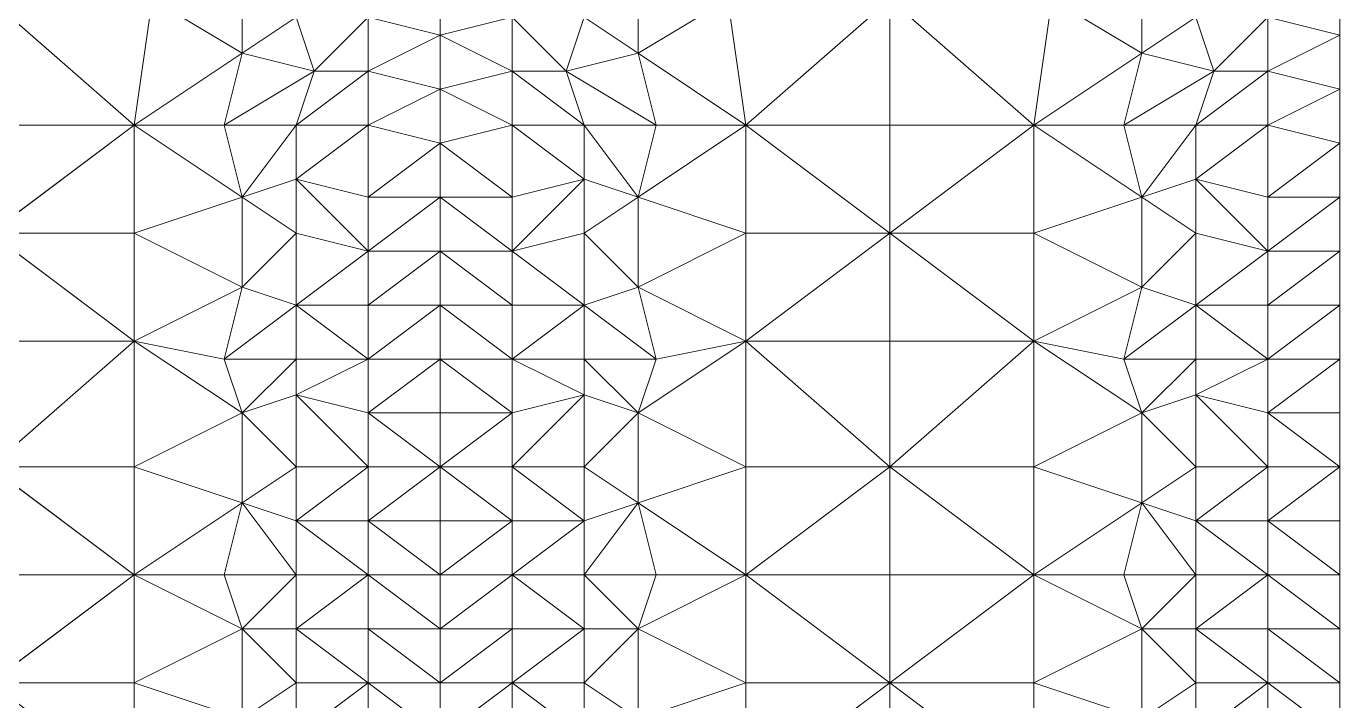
# Model space of a CAD drawing. Header units: metres. Extents: x 0 to 8, y 0 to 4.
# Drawn here: x 1.27 to 2, y 3.24 to 3.615 of the extents above; entities that cross this region are included whole.
import ezdxf

# ---------------------------------------------------------------- set-up
doc = ezdxf.new("R2010")
doc.units = ezdxf.units.M
doc.header["$MEASUREMENT"] = 0
for name, color, linetype, lineweight in [('DL_FE_MESH', 134, 'Continuous', 0), ('DL_FE_MESH_CELLS_5', 132, 'Continuous', 0), ('DL_FE_MESH_CELLS_6', 132, 'Continuous', 0), ('DL_TOPOLOGY', 7, 'Continuous', 0)]:
    doc.layers.add(name, color=color, linetype=linetype, lineweight=lineweight)

msp = doc.modelspace()

# ---------------------------------------------------------------- linework, layer by layer
at = {"layer": 'DL_FE_MESH'}
for p, q in [((1.39, 3.65), (1.39, 3.6)), ((1.61, 3.6), (1.61, 3.65)), ((1.89, 3.6), (1.89, 3.65)), ((1.33, 3.56), (1.25, 3.63)), ((1.33, 3.56), (1.34, 3.63)), ((1.39, 3.6), (1.34, 3.63)), ((1.66, 3.63), (1.61, 3.6)), ((1.66, 3.63), (1.67, 3.56)), ((1.67, 3.56), (1.75, 3.63)), ((1.75, 3.63), (1.83, 3.56)), ((1.75, 3.63), (1.75, 3.56)), ((1.84, 3.63), (1.83, 3.56)), ((1.84, 3.63), (1.89, 3.6)), ((1.39, 3.6), (1.42, 3.62)), ((1.43, 3.59), (1.42, 3.62)), ((1.46, 3.62), (1.43, 3.59)), ((1.5, 3.61), (1.46, 3.62)), ((1.46, 3.62), (1.46, 3.59)), ((1.5, 3.61), (1.54, 3.62)), ((1.54, 3.59), (1.54, 3.62)), ((1.54, 3.62), (1.57, 3.59)), ((1.58, 3.62), (1.57, 3.59)), ((1.58, 3.62), (1.61, 3.6)), ((1.92, 3.62), (1.89, 3.6)), ((1.92, 3.62), (1.93, 3.59)), ((1.93, 3.59), (1.96, 3.62)), ((2, 3.61), (1.96, 3.62)), ((1.96, 3.62), (1.96, 3.59)), ((1.46, 3.59), (1.5, 3.61)), ((1.54, 3.59), (1.5, 3.61)), ((1.96, 3.59), (2, 3.61)), ((1.33, 3.56), (1.39, 3.6)), ((1.38, 3.56), (1.39, 3.6)), ((1.43, 3.59), (1.39, 3.6)), ((1.61, 3.6), (1.57, 3.59)), ((1.61, 3.6), (1.67, 3.56)), ((1.61, 3.6), (1.62, 3.56)), ((1.89, 3.6), (1.83, 3.56)), ((1.89, 3.6), (1.88, 3.56)), ((1.93, 3.59), (1.89, 3.6)), ((1.43, 3.59), (1.38, 3.56)), ((1.42, 3.56), (1.43, 3.59)), ((1.46, 3.59), (1.42, 3.56)), ((1.43, 3.59), (1.46, 3.59)), ((1.5, 3.58), (1.46, 3.59)), ((1.46, 3.59), (1.46, 3.56)), ((1.5, 3.58), (1.54, 3.59)), ((1.54, 3.56), (1.54, 3.59)), ((1.57, 3.59), (1.54, 3.59)), ((1.54, 3.59), (1.58, 3.56)), ((1.57, 3.59), (1.62, 3.56)), ((1.57, 3.59), (1.58, 3.56)), ((1.88, 3.56), (1.93, 3.59)), ((1.92, 3.56), (1.96, 3.59)), ((1.93, 3.59), (1.92, 3.56)), ((1.96, 3.59), (1.93, 3.59)), ((2, 3.58), (1.96, 3.59)), ((1.96, 3.59), (1.96, 3.56)), ((1.46, 3.56), (1.5, 3.58)), ((1.54, 3.56), (1.5, 3.58)), ((1.96, 3.56), (2, 3.58)), ((1.25, 3.56), (1.33, 3.56)), ((1.33, 3.56), (1.25, 3.5)), ((1.33, 3.5), (1.33, 3.56)), ((1.33, 3.56), (1.38, 3.56)), ((1.39, 3.52), (1.33, 3.56)), ((1.39, 3.52), (1.38, 3.56)), ((1.38, 3.56), (1.42, 3.56)), ((1.42, 3.56), (1.39, 3.52)), ((1.42, 3.53), (1.42, 3.56)), ((1.42, 3.56), (1.46, 3.56)), ((1.46, 3.56), (1.42, 3.53)), ((1.5, 3.55), (1.46, 3.56)), ((1.46, 3.56), (1.46, 3.52)), ((1.5, 3.55), (1.54, 3.56)), ((1.54, 3.52), (1.54, 3.56)), ((1.58, 3.56), (1.54, 3.56)), ((1.54, 3.56), (1.58, 3.53)), ((1.62, 3.56), (1.58, 3.56)), ((1.58, 3.56), (1.61, 3.52)), ((1.58, 3.56), (1.58, 3.53)), ((1.67, 3.56), (1.61, 3.52)), ((1.62, 3.56), (1.61, 3.52)), ((1.67, 3.56), (1.62, 3.56)), ((1.75, 3.56), (1.67, 3.56)), ((1.67, 3.56), (1.75, 3.5)), ((1.67, 3.56), (1.67, 3.5)), ((1.75, 3.5), (1.83, 3.56)), ((1.83, 3.56), (1.75, 3.56)), ((1.75, 3.56), (1.75, 3.5)), ((1.83, 3.56), (1.89, 3.52)), ((1.88, 3.56), (1.83, 3.56)), ((1.83, 3.56), (1.83, 3.5)), ((1.92, 3.56), (1.88, 3.56)), ((1.88, 3.56), (1.89, 3.52)), ((1.89, 3.52), (1.92, 3.56)), ((1.92, 3.53), (1.96, 3.56)), ((1.96, 3.56), (1.92, 3.56)), ((1.92, 3.56), (1.92, 3.53)), ((2, 3.55), (1.96, 3.56)), ((1.96, 3.56), (1.96, 3.52)), ((1.46, 3.52), (1.5, 3.55)), ((1.54, 3.52), (1.5, 3.55)), ((1.96, 3.52), (2, 3.55)), ((1.39, 3.52), (1.42, 3.53)), ((1.42, 3.5), (1.42, 3.53)), ((1.42, 3.53), (1.46, 3.52)), ((1.46, 3.49), (1.42, 3.53)), ((1.54, 3.49), (1.58, 3.53)), ((1.58, 3.53), (1.54, 3.52)), ((1.58, 3.53), (1.61, 3.52)), ((1.58, 3.53), (1.58, 3.5)), ((1.92, 3.53), (1.89, 3.52)), ((1.96, 3.52), (1.92, 3.53)), ((1.92, 3.53), (1.96, 3.49)), ((1.92, 3.53), (1.92, 3.5)), ((1.33, 3.5), (1.39, 3.52)), ((1.39, 3.52), (1.39, 3.47)), ((1.42, 3.5), (1.39, 3.52)), ((1.46, 3.49), (1.5, 3.52)), ((1.5, 3.52), (1.46, 3.52)), ((1.46, 3.52), (1.46, 3.49)), ((1.5, 3.52), (1.54, 3.52)), ((1.54, 3.49), (1.5, 3.52)), ((1.54, 3.49), (1.54, 3.52)), ((1.61, 3.52), (1.58, 3.5)), ((1.61, 3.47), (1.61, 3.52)), ((1.67, 3.5), (1.61, 3.52)), ((1.89, 3.52), (1.83, 3.5)), ((1.89, 3.52), (1.92, 3.5)), ((1.89, 3.47), (1.89, 3.52)), ((1.96, 3.49), (2, 3.52)), ((2, 3.52), (1.96, 3.52)), ((1.96, 3.52), (1.96, 3.49)), ((1.25, 3.5), (1.33, 3.5)), ((1.33, 3.44), (1.25, 3.5)), ((1.33, 3.44), (1.33, 3.5)), ((1.39, 3.47), (1.33, 3.5)), ((1.39, 3.47), (1.42, 3.5)), ((1.42, 3.46), (1.42, 3.5)), ((1.42, 3.5), (1.46, 3.49)), ((1.58, 3.5), (1.54, 3.49)), ((1.58, 3.5), (1.61, 3.47)), ((1.58, 3.5), (1.58, 3.46)), ((1.67, 3.5), (1.61, 3.47)), ((1.67, 3.44), (1.75, 3.5)), ((1.75, 3.5), (1.67, 3.5)), ((1.67, 3.5), (1.67, 3.44)), ((1.83, 3.5), (1.75, 3.5)), ((1.75, 3.5), (1.83, 3.44)), ((1.75, 3.5), (1.75, 3.44)), ((1.83, 3.5), (1.89, 3.47)), ((1.83, 3.5), (1.83, 3.44)), ((1.92, 3.5), (1.89, 3.47)), ((1.96, 3.49), (1.92, 3.5)), ((1.92, 3.5), (1.92, 3.46)), ((1.46, 3.49), (1.42, 3.46)), ((1.46, 3.46), (1.5, 3.49)), ((1.5, 3.49), (1.46, 3.49)), ((1.46, 3.49), (1.46, 3.46)), ((1.5, 3.49), (1.54, 3.49)), ((1.54, 3.46), (1.5, 3.49)), ((1.54, 3.46), (1.54, 3.49)), ((1.54, 3.49), (1.58, 3.46)), ((1.92, 3.46), (1.96, 3.49)), ((1.96, 3.46), (2, 3.49)), ((2, 3.49), (1.96, 3.49)), ((1.96, 3.49), (1.96, 3.46)), ((1.33, 3.44), (1.39, 3.47)), ((1.38, 3.43), (1.39, 3.47)), ((1.42, 3.46), (1.39, 3.47)), ((1.61, 3.47), (1.58, 3.46)), ((1.61, 3.47), (1.67, 3.44)), ((1.61, 3.47), (1.62, 3.43)), ((1.89, 3.47), (1.83, 3.44)), ((1.89, 3.47), (1.88, 3.43)), ((1.92, 3.46), (1.89, 3.47)), ((1.42, 3.46), (1.38, 3.43)), ((1.42, 3.43), (1.42, 3.46)), ((1.42, 3.46), (1.46, 3.46)), ((1.46, 3.43), (1.42, 3.46)), ((1.46, 3.43), (1.5, 3.46)), ((1.5, 3.46), (1.46, 3.46)), ((1.46, 3.46), (1.46, 3.43)), ((1.5, 3.46), (1.54, 3.46)), ((1.54, 3.43), (1.5, 3.46)), ((1.54, 3.43), (1.54, 3.46)), ((1.54, 3.43), (1.58, 3.46)), ((1.58, 3.46), (1.54, 3.46)), ((1.58, 3.46), (1.62, 3.43)), ((1.58, 3.46), (1.58, 3.43)), ((1.88, 3.43), (1.92, 3.46)), ((1.96, 3.46), (1.92, 3.46)), ((1.92, 3.46), (1.96, 3.43)), ((1.92, 3.46), (1.92, 3.43)), ((1.96, 3.43), (2, 3.46)), ((2, 3.46), (1.96, 3.46)), ((1.96, 3.46), (1.96, 3.43)), ((1.25, 3.44), (1.33, 3.44)), ((1.33, 3.44), (1.25, 3.37)), ((1.33, 3.37), (1.33, 3.44)), ((1.33, 3.44), (1.38, 3.43)), ((1.39, 3.4), (1.33, 3.44)), ((1.67, 3.44), (1.61, 3.4)), ((1.67, 3.44), (1.62, 3.43)), ((1.75, 3.44), (1.67, 3.44)), ((1.67, 3.44), (1.75, 3.37)), ((1.67, 3.44), (1.67, 3.37)), ((1.75, 3.37), (1.83, 3.44)), ((1.83, 3.44), (1.75, 3.44)), ((1.75, 3.44), (1.75, 3.37)), ((1.83, 3.44), (1.89, 3.4)), ((1.88, 3.43), (1.83, 3.44)), ((1.83, 3.44), (1.83, 3.37)), ((1.38, 3.43), (1.39, 3.4)), ((1.42, 3.43), (1.38, 3.43)), ((1.42, 3.43), (1.39, 3.4)), ((1.42, 3.41), (1.42, 3.43)), ((1.42, 3.43), (1.46, 3.43)), ((1.46, 3.43), (1.42, 3.41)), ((1.46, 3.4), (1.5, 3.43)), ((1.5, 3.43), (1.46, 3.43)), ((1.46, 3.43), (1.46, 3.4)), ((1.5, 3.43), (1.54, 3.43)), ((1.54, 3.4), (1.5, 3.43)), ((1.54, 3.4), (1.54, 3.43)), ((1.58, 3.43), (1.54, 3.43)), ((1.54, 3.43), (1.58, 3.41)), ((1.62, 3.43), (1.58, 3.43)), ((1.58, 3.43), (1.61, 3.4)), ((1.58, 3.43), (1.58, 3.41)), ((1.61, 3.4), (1.62, 3.43)), ((1.92, 3.43), (1.88, 3.43)), ((1.88, 3.43), (1.89, 3.4)), ((1.89, 3.4), (1.92, 3.43)), ((1.92, 3.41), (1.92, 3.43)), ((1.92, 3.41), (1.96, 3.43)), ((1.96, 3.43), (1.92, 3.43)), ((1.96, 3.4), (2, 3.43)), ((2, 3.43), (1.96, 3.43)), ((1.96, 3.43), (1.96, 3.4)), ((1.39, 3.4), (1.42, 3.41)), ((1.42, 3.37), (1.42, 3.41)), ((1.42, 3.41), (1.46, 3.4)), ((1.46, 3.37), (1.42, 3.41)), ((1.54, 3.37), (1.58, 3.41)), ((1.58, 3.41), (1.54, 3.4)), ((1.58, 3.41), (1.61, 3.4)), ((1.58, 3.41), (1.58, 3.37)), ((1.89, 3.4), (1.92, 3.41)), ((1.96, 3.4), (1.92, 3.41)), ((1.92, 3.41), (1.96, 3.37)), ((1.92, 3.41), (1.92, 3.37)), ((1.33, 3.37), (1.39, 3.4)), ((1.39, 3.4), (1.39, 3.35)), ((1.42, 3.37), (1.39, 3.4)), ((1.5, 3.4), (1.46, 3.4)), ((1.46, 3.4), (1.5, 3.37)), ((1.46, 3.4), (1.46, 3.37)), ((1.5, 3.4), (1.54, 3.4)), ((1.54, 3.4), (1.5, 3.37)), ((1.54, 3.37), (1.54, 3.4)), ((1.61, 3.4), (1.58, 3.37)), ((1.61, 3.35), (1.61, 3.4)), ((1.67, 3.37), (1.61, 3.4)), ((1.89, 3.4), (1.83, 3.37)), ((1.89, 3.4), (1.92, 3.37)), ((1.89, 3.35), (1.89, 3.4)), ((2, 3.4), (1.96, 3.4)), ((1.96, 3.4), (2, 3.37)), ((1.96, 3.4), (1.96, 3.37)), ((1.25, 3.37), (1.33, 3.37)), ((1.33, 3.31), (1.25, 3.37)), ((1.33, 3.31), (1.33, 3.37)), ((1.33, 3.37), (1.39, 3.35)), ((1.39, 3.35), (1.42, 3.37)), ((1.46, 3.37), (1.42, 3.34)), ((1.42, 3.37), (1.42, 3.34)), ((1.46, 3.37), (1.42, 3.37)), ((1.46, 3.34), (1.46, 3.37)), ((1.46, 3.34), (1.5, 3.37)), ((1.5, 3.37), (1.46, 3.37)), ((1.5, 3.37), (1.54, 3.37)), ((1.54, 3.34), (1.5, 3.37)), ((1.58, 3.37), (1.54, 3.37)), ((1.54, 3.37), (1.58, 3.34)), ((1.54, 3.37), (1.54, 3.34)), ((1.58, 3.34), (1.58, 3.37)), ((1.58, 3.37), (1.61, 3.35)), ((1.67, 3.37), (1.61, 3.35)), ((1.67, 3.31), (1.75, 3.37)), ((1.75, 3.37), (1.67, 3.37)), ((1.67, 3.37), (1.67, 3.31)), ((1.83, 3.37), (1.75, 3.37)), ((1.75, 3.37), (1.83, 3.31)), ((1.75, 3.37), (1.75, 3.31)), ((1.83, 3.37), (1.89, 3.35)), ((1.83, 3.37), (1.83, 3.31)), ((1.92, 3.37), (1.89, 3.35)), ((1.92, 3.34), (1.96, 3.37)), ((1.96, 3.37), (1.92, 3.37)), ((1.92, 3.37), (1.92, 3.34)), ((1.96, 3.34), (1.96, 3.37)), ((1.96, 3.34), (2, 3.37)), ((2, 3.37), (1.96, 3.37)), ((1.39, 3.35), (1.33, 3.31)), ((1.39, 3.35), (1.38, 3.31)), ((1.42, 3.31), (1.39, 3.35)), ((1.42, 3.34), (1.39, 3.35)), ((1.58, 3.31), (1.61, 3.35)), ((1.61, 3.35), (1.58, 3.34)), ((1.62, 3.31), (1.61, 3.35)), ((1.61, 3.35), (1.67, 3.31)), ((1.89, 3.35), (1.83, 3.31)), ((1.89, 3.35), (1.88, 3.31)), ((1.92, 3.34), (1.89, 3.35)), ((1.89, 3.35), (1.92, 3.31)), ((1.42, 3.31), (1.42, 3.34)), ((1.42, 3.34), (1.46, 3.34)), ((1.46, 3.31), (1.42, 3.34)), ((1.46, 3.31), (1.46, 3.34)), ((1.5, 3.34), (1.46, 3.34)), ((1.46, 3.34), (1.5, 3.31)), ((1.5, 3.34), (1.54, 3.34)), ((1.54, 3.34), (1.5, 3.31)), ((1.54, 3.31), (1.58, 3.34)), ((1.58, 3.34), (1.54, 3.34)), ((1.54, 3.34), (1.54, 3.31)), ((1.58, 3.34), (1.58, 3.31)), ((1.96, 3.34), (1.92, 3.34)), ((1.92, 3.34), (1.96, 3.31)), ((1.92, 3.34), (1.92, 3.31)), ((1.96, 3.31), (1.96, 3.34)), ((2, 3.34), (1.96, 3.34)), ((1.96, 3.34), (2, 3.31)), ((1.25, 3.31), (1.33, 3.31)), ((1.33, 3.31), (1.25, 3.25)), ((1.33, 3.25), (1.33, 3.31)), ((1.33, 3.31), (1.38, 3.31)), ((1.39, 3.28), (1.33, 3.31)), ((1.38, 3.31), (1.42, 3.31)), ((1.38, 3.31), (1.39, 3.28)), ((1.42, 3.31), (1.39, 3.28)), ((1.42, 3.28), (1.42, 3.31)), ((1.42, 3.31), (1.46, 3.31)), ((1.46, 3.31), (1.42, 3.28)), ((1.46, 3.28), (1.46, 3.31)), ((1.5, 3.31), (1.46, 3.31)), ((1.46, 3.31), (1.5, 3.28)), ((1.5, 3.31), (1.54, 3.31)), ((1.54, 3.31), (1.5, 3.28)), ((1.58, 3.31), (1.54, 3.31)), ((1.54, 3.31), (1.58, 3.28)), ((1.54, 3.31), (1.54, 3.28)), ((1.62, 3.31), (1.58, 3.31)), ((1.58, 3.31), (1.61, 3.28)), ((1.58, 3.31), (1.58, 3.28)), ((1.61, 3.28), (1.62, 3.31)), ((1.67, 3.31), (1.61, 3.28)), ((1.67, 3.31), (1.62, 3.31)), ((1.75, 3.31), (1.67, 3.31)), ((1.67, 3.31), (1.75, 3.25)), ((1.67, 3.31), (1.67, 3.25)), ((1.75, 3.25), (1.83, 3.31)), ((1.83, 3.31), (1.75, 3.31)), ((1.75, 3.31), (1.75, 3.25)), ((1.83, 3.31), (1.89, 3.28)), ((1.88, 3.31), (1.83, 3.31)), ((1.83, 3.31), (1.83, 3.25)), ((1.92, 3.31), (1.88, 3.31)), ((1.88, 3.31), (1.89, 3.28)), ((1.89, 3.28), (1.92, 3.31)), ((1.92, 3.28), (1.96, 3.31)), ((1.96, 3.31), (1.92, 3.31)), ((1.92, 3.31), (1.92, 3.28)), ((1.96, 3.28), (1.96, 3.31)), ((2, 3.31), (1.96, 3.31)), ((1.96, 3.31), (2, 3.28)), ((1.33, 3.25), (1.39, 3.28)), ((1.39, 3.28), (1.42, 3.28)), ((1.39, 3.28), (1.39, 3.23)), ((1.42, 3.25), (1.39, 3.28)), ((1.42, 3.28), (1.46, 3.28)), ((1.42, 3.25), (1.42, 3.28)), ((1.46, 3.25), (1.42, 3.28)), ((1.5, 3.28), (1.46, 3.28)), ((1.46, 3.28), (1.5, 3.25)), ((1.46, 3.28), (1.46, 3.25)), ((1.5, 3.28), (1.54, 3.28)), ((1.54, 3.28), (1.5, 3.25)), ((1.54, 3.28), (1.58, 3.28)), ((1.54, 3.25), (1.54, 3.28)), ((1.54, 3.25), (1.58, 3.28)), ((1.58, 3.28), (1.61, 3.28)), ((1.61, 3.28), (1.58, 3.25)), ((1.58, 3.28), (1.58, 3.25)), ((1.61, 3.23), (1.61, 3.28)), ((1.67, 3.25), (1.61, 3.28)), ((1.89, 3.28), (1.83, 3.25)), ((1.89, 3.28), (1.92, 3.28)), ((1.89, 3.28), (1.92, 3.25)), ((1.89, 3.23), (1.89, 3.28)), ((1.92, 3.28), (1.96, 3.28)), ((1.92, 3.28), (1.96, 3.25)), ((1.92, 3.28), (1.92, 3.25)), ((2, 3.28), (1.96, 3.28)), ((1.96, 3.28), (2, 3.25)), ((1.96, 3.28), (1.96, 3.25)), ((1.25, 3.25), (1.33, 3.25)), ((1.33, 3.19), (1.33, 3.25)), ((1.33, 3.25), (1.39, 3.23)), ((1.39, 3.23), (1.42, 3.25)), ((1.42, 3.22), (1.42, 3.25)), ((1.42, 3.25), (1.46, 3.25)), ((1.46, 3.25), (1.42, 3.22)), ((1.5, 3.25), (1.46, 3.25)), ((1.46, 3.25), (1.5, 3.22)), ((1.46, 3.25), (1.46, 3.22)), ((1.5, 3.25), (1.54, 3.25)), ((1.54, 3.25), (1.5, 3.22)), ((1.54, 3.22), (1.54, 3.25)), ((1.58, 3.25), (1.54, 3.25)), ((1.54, 3.25), (1.58, 3.22)), ((1.58, 3.25), (1.61, 3.23)), ((1.58, 3.25), (1.58, 3.22)), ((1.67, 3.25), (1.61, 3.23)), ((1.67, 3.19), (1.75, 3.25)), ((1.75, 3.25), (1.67, 3.25)), ((1.67, 3.25), (1.67, 3.19)), ((1.83, 3.25), (1.75, 3.25)), ((1.75, 3.25), (1.83, 3.19)), ((1.75, 3.25), (1.75, 3.19)), ((1.83, 3.25), (1.89, 3.23)), ((1.83, 3.25), (1.83, 3.19)), ((1.92, 3.25), (1.89, 3.23)), ((1.92, 3.22), (1.96, 3.25)), ((1.96, 3.25), (1.92, 3.25)), ((1.92, 3.25), (1.92, 3.22)), ((2, 3.25), (1.96, 3.25)), ((1.96, 3.25), (2, 3.22)), ((1.96, 3.25), (1.96, 3.22))]:
    msp.add_line(p, q, dxfattribs=at)
at = {"layer": 'DL_FE_MESH_CELLS_5'}
for points in [[(1.61, 3.6), (1.61, 3.65), (1.58, 3.62)], [(1.66, 3.63), (1.61, 3.65), (1.61, 3.6)], [(1.89, 3.6), (1.89, 3.65), (1.84, 3.63)], [(1.92, 3.62), (1.89, 3.65), (1.89, 3.6)], [(1.61, 3.6), (1.67, 3.56), (1.66, 3.63)], [(1.67, 3.56), (1.75, 3.63), (1.66, 3.63)], [(1.75, 3.56), (1.75, 3.63), (1.67, 3.56)], [(1.83, 3.56), (1.84, 3.63), (1.75, 3.63)], [(1.83, 3.56), (1.75, 3.63), (1.75, 3.56)], [(1.83, 3.56), (1.89, 3.6), (1.84, 3.63)], [(1.5, 3.61), (1.54, 3.59), (1.54, 3.62)], [(1.57, 3.59), (1.58, 3.62), (1.54, 3.62)], [(1.57, 3.59), (1.54, 3.62), (1.54, 3.59)], [(1.61, 3.6), (1.58, 3.62), (1.57, 3.59)], [(1.93, 3.59), (1.92, 3.62), (1.89, 3.6)], [(1.93, 3.59), (1.96, 3.62), (1.92, 3.62)], [(1.96, 3.59), (1.96, 3.62), (1.93, 3.59)], [(1.96, 3.59), (2, 3.61), (1.96, 3.62)], [(1.62, 3.56), (1.61, 3.6), (1.57, 3.59)], [(1.62, 3.56), (1.67, 3.56), (1.61, 3.6)], [(1.83, 3.56), (1.88, 3.56), (1.89, 3.6)], [(1.88, 3.56), (1.93, 3.59), (1.89, 3.6)], [(1.5, 3.58), (1.54, 3.56), (1.54, 3.59)], [(1.58, 3.56), (1.57, 3.59), (1.54, 3.59)], [(1.58, 3.56), (1.54, 3.59), (1.54, 3.56)], [(1.62, 3.56), (1.57, 3.59), (1.58, 3.56)], [(1.92, 3.56), (1.93, 3.59), (1.88, 3.56)], [(1.92, 3.56), (1.96, 3.59), (1.93, 3.59)], [(1.96, 3.56), (1.96, 3.59), (1.92, 3.56)], [(1.96, 3.56), (2, 3.58), (1.96, 3.59)], [(1.5, 3.55), (1.54, 3.52), (1.54, 3.56)], [(1.58, 3.53), (1.58, 3.56), (1.54, 3.56)], [(1.58, 3.53), (1.54, 3.56), (1.54, 3.52)], [(1.61, 3.52), (1.62, 3.56), (1.58, 3.56)], [(1.61, 3.52), (1.58, 3.56), (1.58, 3.53)], [(1.61, 3.52), (1.67, 3.5), (1.67, 3.56)], [(1.61, 3.52), (1.67, 3.56), (1.62, 3.56)], [(1.75, 3.5), (1.75, 3.56), (1.67, 3.56)], [(1.75, 3.5), (1.67, 3.56), (1.67, 3.5)], [(1.75, 3.5), (1.83, 3.56), (1.75, 3.56)], [(1.83, 3.5), (1.83, 3.56), (1.75, 3.5)], [(1.83, 3.56), (1.89, 3.52), (1.88, 3.56)], [(1.83, 3.5), (1.89, 3.52), (1.83, 3.56)], [(1.89, 3.52), (1.92, 3.56), (1.88, 3.56)], [(1.92, 3.53), (1.92, 3.56), (1.89, 3.52)], [(1.92, 3.53), (1.96, 3.56), (1.92, 3.56)], [(1.96, 3.52), (1.96, 3.56), (1.92, 3.53)], [(1.96, 3.52), (2, 3.55), (1.96, 3.56)], [(1.54, 3.49), (1.58, 3.53), (1.54, 3.52)], [(1.58, 3.5), (1.58, 3.53), (1.54, 3.49)], [(1.61, 3.52), (1.58, 3.53), (1.58, 3.5)], [(1.92, 3.5), (1.92, 3.53), (1.89, 3.52)], [(1.96, 3.49), (1.96, 3.52), (1.92, 3.53)], [(1.96, 3.49), (1.92, 3.53), (1.92, 3.5)], [(1.5, 3.52), (1.54, 3.49), (1.54, 3.52)], [(1.61, 3.47), (1.61, 3.52), (1.58, 3.5)], [(1.67, 3.5), (1.61, 3.52), (1.61, 3.47)], [(1.89, 3.47), (1.89, 3.52), (1.83, 3.5)], [(1.92, 3.5), (1.89, 3.52), (1.89, 3.47)], [(1.96, 3.49), (2, 3.52), (1.96, 3.52)], [(1.58, 3.46), (1.58, 3.5), (1.54, 3.49)], [(1.61, 3.47), (1.58, 3.5), (1.58, 3.46)], [(1.67, 3.44), (1.67, 3.5), (1.61, 3.47)], [(1.67, 3.44), (1.75, 3.5), (1.67, 3.5)], [(1.75, 3.44), (1.75, 3.5), (1.67, 3.44)], [(1.83, 3.44), (1.83, 3.5), (1.75, 3.5)], [(1.83, 3.44), (1.75, 3.5), (1.75, 3.44)], [(1.83, 3.44), (1.89, 3.47), (1.83, 3.5)], [(1.92, 3.46), (1.92, 3.5), (1.89, 3.47)], [(1.92, 3.46), (1.96, 3.49), (1.92, 3.5)], [(1.5, 3.49), (1.54, 3.46), (1.54, 3.49)], [(1.58, 3.46), (1.54, 3.49), (1.54, 3.46)], [(1.96, 3.46), (1.96, 3.49), (1.92, 3.46)], [(1.96, 3.46), (2, 3.49), (1.96, 3.49)], [(1.62, 3.43), (1.61, 3.47), (1.58, 3.46)], [(1.67, 3.44), (1.61, 3.47), (1.62, 3.43)], [(1.83, 3.44), (1.88, 3.43), (1.89, 3.47)], [(1.88, 3.43), (1.92, 3.46), (1.89, 3.47)], [(1.5, 3.46), (1.54, 3.43), (1.54, 3.46)], [(1.54, 3.43), (1.58, 3.46), (1.54, 3.46)], [(1.58, 3.43), (1.58, 3.46), (1.54, 3.43)], [(1.62, 3.43), (1.58, 3.46), (1.58, 3.43)], [(1.92, 3.43), (1.92, 3.46), (1.88, 3.43)], [(1.96, 3.43), (1.96, 3.46), (1.92, 3.46)], [(1.96, 3.43), (1.92, 3.46), (1.92, 3.43)], [(1.96, 3.43), (2, 3.46), (1.96, 3.46)], [(1.61, 3.4), (1.67, 3.37), (1.67, 3.44)], [(1.61, 3.4), (1.67, 3.44), (1.62, 3.43)], [(1.75, 3.37), (1.75, 3.44), (1.67, 3.44)], [(1.75, 3.37), (1.67, 3.44), (1.67, 3.37)], [(1.75, 3.37), (1.83, 3.44), (1.75, 3.44)], [(1.83, 3.37), (1.83, 3.44), (1.75, 3.37)], [(1.83, 3.44), (1.89, 3.4), (1.88, 3.43)], [(1.83, 3.37), (1.89, 3.4), (1.83, 3.44)], [(1.5, 3.43), (1.54, 3.4), (1.54, 3.43)], [(1.58, 3.41), (1.58, 3.43), (1.54, 3.43)], [(1.58, 3.41), (1.54, 3.43), (1.54, 3.4)], [(1.61, 3.4), (1.62, 3.43), (1.58, 3.43)], [(1.61, 3.4), (1.58, 3.43), (1.58, 3.41)], [(1.89, 3.4), (1.92, 3.43), (1.88, 3.43)], [(1.92, 3.41), (1.92, 3.43), (1.89, 3.4)], [(1.92, 3.41), (1.96, 3.43), (1.92, 3.43)], [(1.96, 3.4), (1.96, 3.43), (1.92, 3.41)], [(1.96, 3.4), (2, 3.43), (1.96, 3.43)], [(1.54, 3.37), (1.58, 3.41), (1.54, 3.4)], [(1.58, 3.37), (1.58, 3.41), (1.54, 3.37)], [(1.61, 3.4), (1.58, 3.41), (1.58, 3.37)], [(1.92, 3.37), (1.92, 3.41), (1.89, 3.4)], [(1.96, 3.37), (1.96, 3.4), (1.92, 3.41)], [(1.96, 3.37), (1.92, 3.41), (1.92, 3.37)], [(1.54, 3.4), (1.5, 3.37), (1.54, 3.37)], [(1.61, 3.35), (1.61, 3.4), (1.58, 3.37)], [(1.67, 3.37), (1.61, 3.4), (1.61, 3.35)], [(1.89, 3.35), (1.89, 3.4), (1.83, 3.37)], [(1.92, 3.37), (1.89, 3.4), (1.89, 3.35)], [(2, 3.37), (1.96, 3.4), (1.96, 3.37)], [(1.5, 3.37), (1.54, 3.34), (1.54, 3.37)], [(1.58, 3.34), (1.58, 3.37), (1.54, 3.37)], [(1.58, 3.34), (1.54, 3.37), (1.54, 3.34)], [(1.61, 3.35), (1.58, 3.37), (1.58, 3.34)], [(1.61, 3.35), (1.67, 3.31), (1.67, 3.37)], [(1.67, 3.31), (1.75, 3.37), (1.67, 3.37)], [(1.75, 3.31), (1.75, 3.37), (1.67, 3.31)], [(1.83, 3.31), (1.83, 3.37), (1.75, 3.37)], [(1.83, 3.31), (1.75, 3.37), (1.75, 3.31)], [(1.83, 3.31), (1.89, 3.35), (1.83, 3.37)], [(1.92, 3.34), (1.92, 3.37), (1.89, 3.35)], [(1.92, 3.34), (1.96, 3.37), (1.92, 3.37)], [(1.96, 3.34), (1.96, 3.37), (1.92, 3.34)], [(1.96, 3.34), (2, 3.37), (1.96, 3.37)], [(1.58, 3.31), (1.61, 3.35), (1.58, 3.34)], [(1.62, 3.31), (1.61, 3.35), (1.58, 3.31)], [(1.62, 3.31), (1.67, 3.31), (1.61, 3.35)], [(1.83, 3.31), (1.88, 3.31), (1.89, 3.35)], [(1.92, 3.31), (1.89, 3.35), (1.88, 3.31)], [(1.92, 3.31), (1.92, 3.34), (1.89, 3.35)], [(1.54, 3.34), (1.5, 3.31), (1.54, 3.31)], [(1.54, 3.31), (1.58, 3.34), (1.54, 3.34)], [(1.58, 3.31), (1.58, 3.34), (1.54, 3.31)], [(1.96, 3.31), (1.96, 3.34), (1.92, 3.34)], [(1.96, 3.31), (1.92, 3.34), (1.92, 3.31)], [(2, 3.31), (1.96, 3.34), (1.96, 3.31)], [(1.54, 3.31), (1.5, 3.28), (1.54, 3.28)], [(1.58, 3.28), (1.58, 3.31), (1.54, 3.31)], [(1.58, 3.28), (1.54, 3.31), (1.54, 3.28)], [(1.61, 3.28), (1.62, 3.31), (1.58, 3.31)], [(1.61, 3.28), (1.58, 3.31), (1.58, 3.28)], [(1.61, 3.28), (1.67, 3.25), (1.67, 3.31)], [(1.61, 3.28), (1.67, 3.31), (1.62, 3.31)], [(1.75, 3.25), (1.75, 3.31), (1.67, 3.31)], [(1.75, 3.25), (1.67, 3.31), (1.67, 3.25)], [(1.75, 3.25), (1.83, 3.31), (1.75, 3.31)], [(1.83, 3.25), (1.83, 3.31), (1.75, 3.25)], [(1.83, 3.31), (1.89, 3.28), (1.88, 3.31)], [(1.83, 3.25), (1.89, 3.28), (1.83, 3.31)], [(1.89, 3.28), (1.92, 3.31), (1.88, 3.31)], [(1.92, 3.28), (1.92, 3.31), (1.89, 3.28)], [(1.92, 3.28), (1.96, 3.31), (1.92, 3.31)], [(1.96, 3.28), (1.96, 3.31), (1.92, 3.28)], [(2, 3.28), (1.96, 3.31), (1.96, 3.28)], [(1.54, 3.28), (1.5, 3.25), (1.54, 3.25)], [(1.54, 3.25), (1.58, 3.28), (1.54, 3.28)], [(1.58, 3.25), (1.58, 3.28), (1.54, 3.25)], [(1.61, 3.23), (1.61, 3.28), (1.58, 3.25)], [(1.61, 3.28), (1.58, 3.28), (1.58, 3.25)], [(1.67, 3.25), (1.61, 3.28), (1.61, 3.23)], [(1.89, 3.23), (1.89, 3.28), (1.83, 3.25)], [(1.92, 3.25), (1.92, 3.28), (1.89, 3.28)], [(1.92, 3.25), (1.89, 3.28), (1.89, 3.23)], [(1.96, 3.25), (1.96, 3.28), (1.92, 3.28)], [(1.96, 3.25), (1.92, 3.28), (1.92, 3.25)], [(2, 3.25), (1.96, 3.28), (1.96, 3.25)], [(1.54, 3.25), (1.5, 3.22), (1.54, 3.22)], [(1.58, 3.22), (1.58, 3.25), (1.54, 3.25)], [(1.58, 3.22), (1.54, 3.25), (1.54, 3.22)], [(1.61, 3.23), (1.58, 3.25), (1.58, 3.22)], [(1.61, 3.23), (1.67, 3.19), (1.67, 3.25)], [(1.67, 3.19), (1.75, 3.25), (1.67, 3.25)], [(1.75, 3.19), (1.75, 3.25), (1.67, 3.19)], [(1.83, 3.19), (1.83, 3.25), (1.75, 3.25)], [(1.83, 3.19), (1.75, 3.25), (1.75, 3.19)], [(1.83, 3.19), (1.89, 3.23), (1.83, 3.25)], [(1.92, 3.22), (1.92, 3.25), (1.89, 3.23)], [(1.92, 3.22), (1.96, 3.25), (1.92, 3.25)], [(1.96, 3.22), (1.96, 3.25), (1.92, 3.22)], [(2, 3.22), (1.96, 3.25), (1.96, 3.22)]]:
    msp.add_3dface(points, dxfattribs=at)
for points, invisible_edges in [([(1.54, 3.62), (1.5, 3.64), (1.5, 3.61)], 2), ([(1.96, 3.62), (2, 3.61), (2, 3.64)], 2), ([(1.5, 3.61), (1.5, 3.58), (1.54, 3.59)], 1), ([(2, 3.58), (2, 3.61), (1.96, 3.59)], 1), ([(1.5, 3.58), (1.5, 3.55), (1.54, 3.56)], 1), ([(2, 3.55), (2, 3.58), (1.96, 3.56)], 1), ([(1.5, 3.55), (1.5, 3.52), (1.54, 3.52)], 1), ([(2, 3.52), (2, 3.55), (1.96, 3.52)], 1), ([(1.5, 3.52), (1.5, 3.49), (1.54, 3.49)], 1), ([(2, 3.49), (2, 3.52), (1.96, 3.49)], 1), ([(1.5, 3.49), (1.5, 3.46), (1.54, 3.46)], 1), ([(2, 3.46), (2, 3.49), (1.96, 3.46)], 1), ([(1.5, 3.46), (1.5, 3.43), (1.54, 3.43)], 1), ([(2, 3.43), (2, 3.46), (1.96, 3.43)], 1), ([(1.5, 3.43), (1.5, 3.4), (1.54, 3.4)], 1), ([(2, 3.4), (2, 3.43), (1.96, 3.4)], 1), ([(1.5, 3.4), (1.5, 3.37), (1.54, 3.4)], 1), ([(2, 3.37), (2, 3.4), (1.96, 3.4)], 1), ([(1.5, 3.37), (1.5, 3.34), (1.54, 3.34)], 1), ([(2, 3.34), (2, 3.37), (1.96, 3.34)], 1), ([(1.5, 3.34), (1.5, 3.31), (1.54, 3.34)], 1), ([(2, 3.31), (2, 3.34), (1.96, 3.34)], 1), ([(1.5, 3.31), (1.5, 3.28), (1.54, 3.31)], 1), ([(2, 3.28), (2, 3.31), (1.96, 3.31)], 1), ([(1.5, 3.28), (1.5, 3.25), (1.54, 3.28)], 1), ([(2, 3.25), (2, 3.28), (1.96, 3.28)], 1), ([(1.5, 3.25), (1.5, 3.22), (1.54, 3.25)], 1), ([(2, 3.22), (2, 3.25), (1.96, 3.25)], 1)]:
    msp.add_3dface(points, dxfattribs=dict(at, invisible_edges=invisible_edges))
at = {"layer": 'DL_FE_MESH_CELLS_6'}
for points in [[(1.34, 3.63), (1.39, 3.6), (1.39, 3.65)], [(1.39, 3.65), (1.39, 3.6), (1.42, 3.62)], [(1.25, 3.63), (1.25, 3.56), (1.33, 3.56)], [(1.25, 3.63), (1.33, 3.56), (1.34, 3.63)], [(1.39, 3.6), (1.34, 3.63), (1.33, 3.56)], [(1.39, 3.6), (1.43, 3.59), (1.42, 3.62)], [(1.42, 3.62), (1.43, 3.59), (1.46, 3.62)], [(1.46, 3.62), (1.43, 3.59), (1.46, 3.59)], [(1.46, 3.59), (1.5, 3.61), (1.46, 3.62)], [(1.39, 3.6), (1.33, 3.56), (1.38, 3.56)], [(1.39, 3.6), (1.38, 3.56), (1.43, 3.59)], [(1.43, 3.59), (1.38, 3.56), (1.42, 3.56)], [(1.46, 3.59), (1.42, 3.56), (1.46, 3.56)], [(1.43, 3.59), (1.42, 3.56), (1.46, 3.59)], [(1.46, 3.56), (1.5, 3.58), (1.46, 3.59)], [(1.33, 3.56), (1.25, 3.5), (1.33, 3.5)], [(1.25, 3.56), (1.25, 3.5), (1.33, 3.56)], [(1.33, 3.56), (1.33, 3.5), (1.39, 3.52)], [(1.33, 3.56), (1.39, 3.52), (1.38, 3.56)], [(1.38, 3.56), (1.39, 3.52), (1.42, 3.56)], [(1.42, 3.56), (1.39, 3.52), (1.42, 3.53)], [(1.46, 3.56), (1.42, 3.53), (1.46, 3.52)], [(1.42, 3.56), (1.42, 3.53), (1.46, 3.56)], [(1.46, 3.52), (1.5, 3.55), (1.46, 3.56)], [(1.39, 3.52), (1.42, 3.5), (1.42, 3.53)], [(1.42, 3.53), (1.42, 3.5), (1.46, 3.49)], [(1.42, 3.53), (1.46, 3.49), (1.46, 3.52)], [(1.33, 3.5), (1.39, 3.47), (1.39, 3.52)], [(1.39, 3.52), (1.39, 3.47), (1.42, 3.5)], [(1.46, 3.49), (1.5, 3.52), (1.46, 3.52)], [(1.25, 3.5), (1.25, 3.44), (1.33, 3.44)], [(1.25, 3.5), (1.33, 3.44), (1.33, 3.5)], [(1.39, 3.47), (1.33, 3.5), (1.33, 3.44)], [(1.39, 3.47), (1.42, 3.46), (1.42, 3.5)], [(1.42, 3.5), (1.42, 3.46), (1.46, 3.49)], [(1.46, 3.49), (1.42, 3.46), (1.46, 3.46)], [(1.46, 3.46), (1.5, 3.49), (1.46, 3.49)], [(1.39, 3.47), (1.33, 3.44), (1.38, 3.43)], [(1.39, 3.47), (1.38, 3.43), (1.42, 3.46)], [(1.42, 3.46), (1.38, 3.43), (1.42, 3.43)], [(1.42, 3.46), (1.42, 3.43), (1.46, 3.43)], [(1.42, 3.46), (1.46, 3.43), (1.46, 3.46)], [(1.46, 3.43), (1.5, 3.46), (1.46, 3.46)], [(1.33, 3.44), (1.25, 3.37), (1.33, 3.37)], [(1.25, 3.44), (1.25, 3.37), (1.33, 3.44)], [(1.39, 3.4), (1.33, 3.44), (1.33, 3.37)], [(1.38, 3.43), (1.33, 3.44), (1.39, 3.4)], [(1.38, 3.43), (1.39, 3.4), (1.42, 3.43)], [(1.42, 3.43), (1.39, 3.4), (1.42, 3.41)], [(1.46, 3.43), (1.42, 3.41), (1.46, 3.4)], [(1.42, 3.43), (1.42, 3.41), (1.46, 3.43)], [(1.46, 3.4), (1.5, 3.43), (1.46, 3.43)], [(1.39, 3.4), (1.42, 3.37), (1.42, 3.41)], [(1.42, 3.41), (1.42, 3.37), (1.46, 3.37)], [(1.42, 3.41), (1.46, 3.37), (1.46, 3.4)], [(1.33, 3.37), (1.39, 3.35), (1.39, 3.4)], [(1.39, 3.4), (1.39, 3.35), (1.42, 3.37)], [(1.5, 3.37), (1.46, 3.4), (1.46, 3.37)], [(1.25, 3.37), (1.25, 3.31), (1.33, 3.31)], [(1.25, 3.37), (1.33, 3.31), (1.33, 3.37)], [(1.33, 3.37), (1.33, 3.31), (1.39, 3.35)], [(1.39, 3.35), (1.42, 3.34), (1.42, 3.37)], [(1.46, 3.37), (1.42, 3.34), (1.46, 3.34)], [(1.42, 3.37), (1.42, 3.34), (1.46, 3.37)], [(1.46, 3.34), (1.5, 3.37), (1.46, 3.37)], [(1.39, 3.35), (1.33, 3.31), (1.38, 3.31)], [(1.39, 3.35), (1.38, 3.31), (1.42, 3.31)], [(1.39, 3.35), (1.42, 3.31), (1.42, 3.34)], [(1.42, 3.34), (1.42, 3.31), (1.46, 3.31)], [(1.42, 3.34), (1.46, 3.31), (1.46, 3.34)], [(1.5, 3.31), (1.46, 3.34), (1.46, 3.31)], [(1.33, 3.31), (1.25, 3.25), (1.33, 3.25)], [(1.25, 3.31), (1.25, 3.25), (1.33, 3.31)], [(1.39, 3.28), (1.33, 3.31), (1.33, 3.25)], [(1.38, 3.31), (1.33, 3.31), (1.39, 3.28)], [(1.38, 3.31), (1.39, 3.28), (1.42, 3.31)], [(1.42, 3.31), (1.39, 3.28), (1.42, 3.28)], [(1.46, 3.31), (1.42, 3.28), (1.46, 3.28)], [(1.42, 3.31), (1.42, 3.28), (1.46, 3.31)], [(1.5, 3.28), (1.46, 3.31), (1.46, 3.28)], [(1.33, 3.25), (1.39, 3.23), (1.39, 3.28)], [(1.39, 3.28), (1.39, 3.23), (1.42, 3.25)], [(1.39, 3.28), (1.42, 3.25), (1.42, 3.28)], [(1.42, 3.28), (1.42, 3.25), (1.46, 3.25)], [(1.42, 3.28), (1.46, 3.25), (1.46, 3.28)], [(1.5, 3.25), (1.46, 3.28), (1.46, 3.25)], [(1.25, 3.25), (1.25, 3.19), (1.33, 3.19)], [(1.25, 3.25), (1.33, 3.19), (1.33, 3.25)], [(1.39, 3.23), (1.33, 3.25), (1.33, 3.19)], [(1.39, 3.23), (1.42, 3.22), (1.42, 3.25)], [(1.46, 3.25), (1.42, 3.22), (1.46, 3.22)], [(1.42, 3.25), (1.42, 3.22), (1.46, 3.25)], [(1.5, 3.22), (1.46, 3.25), (1.46, 3.22)]]:
    msp.add_3dface(points, dxfattribs=at)
for points, invisible_edges in [([(1.46, 3.62), (1.5, 3.61), (1.5, 3.64)], 2), ([(1.5, 3.58), (1.5, 3.61), (1.46, 3.59)], 1), ([(1.5, 3.55), (1.5, 3.58), (1.46, 3.56)], 1), ([(1.5, 3.52), (1.5, 3.55), (1.46, 3.52)], 1), ([(1.5, 3.49), (1.5, 3.52), (1.46, 3.49)], 1), ([(1.5, 3.46), (1.5, 3.49), (1.46, 3.46)], 1), ([(1.5, 3.43), (1.5, 3.46), (1.46, 3.43)], 1), ([(1.5, 3.4), (1.5, 3.43), (1.46, 3.4)], 1), ([(1.5, 3.37), (1.5, 3.4), (1.46, 3.4)], 1), ([(1.5, 3.34), (1.5, 3.37), (1.46, 3.34)], 1), ([(1.5, 3.31), (1.5, 3.34), (1.46, 3.34)], 1), ([(1.5, 3.28), (1.5, 3.31), (1.46, 3.31)], 1), ([(1.5, 3.25), (1.5, 3.28), (1.46, 3.28)], 1), ([(1.5, 3.22), (1.5, 3.25), (1.46, 3.25)], 1)]:
    msp.add_3dface(points, dxfattribs=dict(at, invisible_edges=invisible_edges))
at = {"layer": 'DL_TOPOLOGY'}
for p, q in [((1.5, 4), (1.5, 2)), ((2, 2), (2, 4))]:
    msp.add_line(p, q, dxfattribs=at)

doc.saveas('drawing.dxf')
